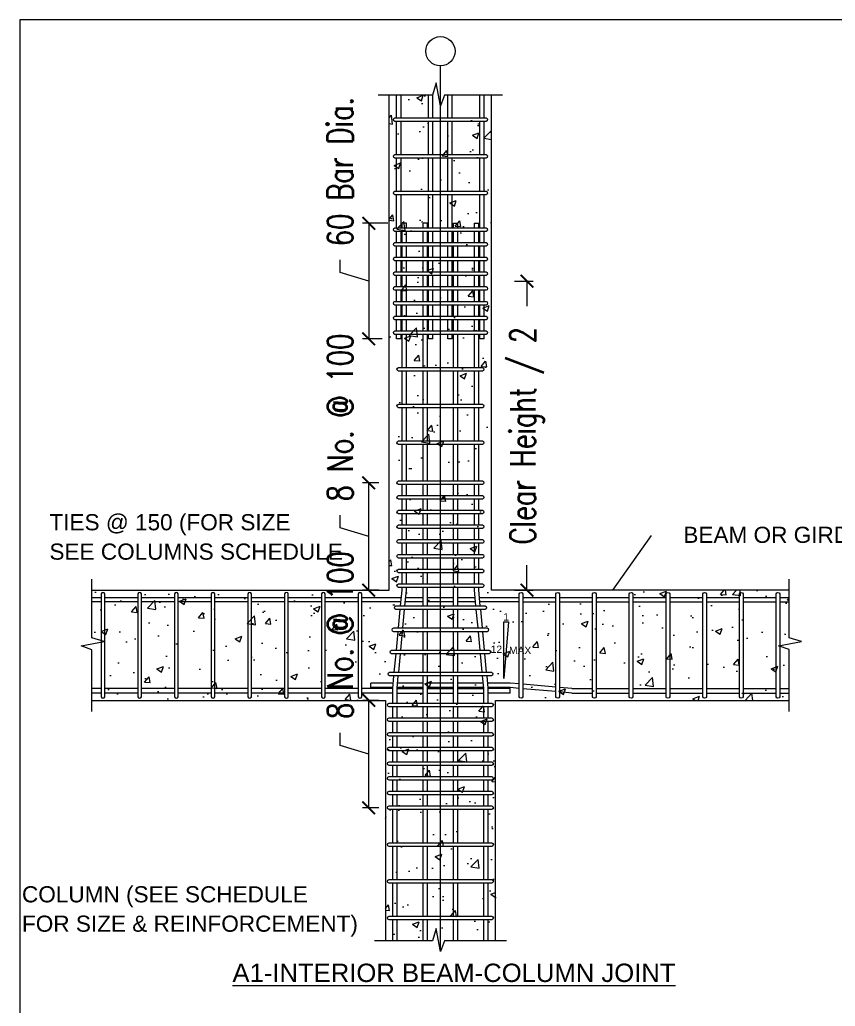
# Model space of a CAD drawing. Extents: x 166525 to 167198, y 178739 to 179747.
# Drawn here: x 166615.95 to 166622.38, y 179584.04 to 179591.83 of the extents above; entities that cross this region are included whole.
import ezdxf

# ---------------------------------------------------------------- set-up
doc = ezdxf.new("R2010")
doc.units = 0
doc.header["$MEASUREMENT"] = 0
doc.layers.get('0').update_dxf_attribs({"linetype": 'CONTINUOUS'})
doc.layers.get('DEFPOINTS').update_dxf_attribs({"linetype": 'CONTINUOUS'})
doc.layers.add('BEAM', color=6, linetype='CONTINUOUS', lineweight=13)
doc.layers.add('S-G-TEXT SUB TITLE', color=2, linetype='CONTINUOUS')
doc.styles.add('ARIAL', font='arial.ttf')
doc.styles.add('DIM', font='simplex.shx', dxfattribs={"width": 0.75})
doc.dimstyles.new('MUTASIM', dxfattribs={"dimscale": 0.9995, "dimtxt": 0.2, "dimasz": 0.1, "dimexe": 0.05, "dimexo": 0.12, "dimgap": 0.05, "dimtad": 0, "dimzin": 0, "dimdsep": 46, "dimtxsty": 'DIM', "dimblk": 'ARCHTICK', "dimcen": 0.09, "dimclrd": 35, "dimclre": 33, "dimclrt": 256, "dimazin": 0, "dimtfac": 1, "dimtofl": 0, "dimtmove": 1, "dimatfit": 3, "dimfxl": 0.18, "dimtolj": 1, "dimtzin": 0, "dimlwd": 13, "dimlwe": 9, "dimarcsym": 0})

# ---------------------------------------------------------------- blocks, each defined once
blk = doc.blocks.new('_ARCHTICK')
at = {"color": 0, "linetype": 'ByBlock', "const_width": 0.15}
blk.add_lwpolyline([(-0.5, -0.5), (0.5, 0.5)], dxfattribs=at)
blk = doc.blocks.new('*D689')
at = {"layer": 'BEAM', "color": 33, "lineweight": 9, "transparency": 16777216}
for p, q in [((166618.7813, 179586.4566), (166618.6505, 179586.4566)), ((166618.7813, 179585.6087), (166618.6505, 179585.6087))]:
    blk.add_line(p, q, dxfattribs=at)
at = {"layer": 'BEAM', "color": 35, "lineweight": 13, "transparency": 16777216}
for p, q in [((166618.7005, 179585.6087), (166618.7005, 179586.4566)), ((166618.4756, 179586.1001), (166618.4756, 179586.2001)), ((166618.7005, 179586.0327), (166618.4756, 179586.1001))]:
    blk.add_line(p, q, dxfattribs=at)
at = {"layer": 'DEFPOINTS', "color": 0, "transparency": 16777216}
for p in [(166618.7005, 179586.4566), (166618.9012, 179586.4566), (166618.9012, 179585.6087)]:
    blk.add_point(p, dxfattribs=at)
at = {"layer": 'BEAM', "color": 35, "lineweight": 13, "transparency": 16777216, "xscale": 0.09995000000000001, "yscale": 0.09995000000000001, "zscale": 0.09995000000000001}
for p, rotation in [((166618.7005, 179586.4566), 90), ((166618.7005, 179585.6087), 270)]:
    blk.add_blockref('_ARCHTICK', p, dxfattribs=dict(at, rotation=rotation))
at = {"layer": 'BEAM', "transparency": 16777216, "insert": (166618.4756, 179586.9711), "char_height": 0.1999, "attachment_point": 5, "rotation": 90, "style": 'DIM'}
blk.add_mtext('\\A1;8 No. @ 100', dxfattribs=at)
blk = doc.blocks.new('*D690')
at = {"layer": 'BEAM', "color": 33, "lineweight": 9, "transparency": 16777216}
for p, q in [((166618.7813, 179588.1736), (166618.6505, 179588.1736)), ((166618.7813, 179587.3257), (166618.6505, 179587.3257))]:
    blk.add_line(p, q, dxfattribs=at)
at = {"layer": 'BEAM', "color": 35, "lineweight": 13, "transparency": 16777216}
for p, q in [((166618.7005, 179587.3257), (166618.7005, 179588.1736)), ((166618.4756, 179587.8171), (166618.4756, 179587.9171)), ((166618.7005, 179587.7497), (166618.4756, 179587.8171))]:
    blk.add_line(p, q, dxfattribs=at)
at = {"layer": 'DEFPOINTS', "color": 0, "transparency": 16777216}
for p in [(166618.7005, 179588.1736), (166618.9012, 179588.1736), (166618.9012, 179587.3257)]:
    blk.add_point(p, dxfattribs=at)
at = {"layer": 'BEAM', "color": 35, "lineweight": 13, "transparency": 16777216, "xscale": 0.09995000000000001, "yscale": 0.09995000000000001, "zscale": 0.09995000000000001}
for p, rotation in [((166618.7005, 179588.1736), 90), ((166618.7005, 179587.3257), 270)]:
    blk.add_blockref('_ARCHTICK', p, dxfattribs=dict(at, rotation=rotation))
at = {"layer": 'BEAM', "transparency": 16777216, "insert": (166618.4756, 179588.6881), "char_height": 0.1999, "attachment_point": 5, "rotation": 90, "style": 'DIM'}
blk.add_mtext('\\A1;8 No. @ 100', dxfattribs=at)
blk = doc.blocks.new('*D691')
at = {"layer": 'BEAM', "color": 33, "lineweight": 9, "transparency": 16777216}
for p, q in [((166619.8505, 179589.7639), (166619.9989, 179589.7639)), ((166619.8505, 179587.3257), (166619.9989, 179587.3257))]:
    blk.add_line(p, q, dxfattribs=at)
at = {"layer": 'BEAM', "color": 35, "lineweight": 13, "transparency": 16777216}
for p, q in [((166619.9489, 179589.7639), (166619.9489, 179589.5657)), ((166619.9489, 179587.3257), (166619.9489, 179587.5239))]:
    blk.add_line(p, q, dxfattribs=at)
at = {"layer": 'DEFPOINTS', "color": 0, "transparency": 16777216}
for p in [(166619.7305, 179589.7639), (166619.9489, 179589.7639), (166619.7305, 179587.3257)]:
    blk.add_point(p, dxfattribs=at)
at = {"layer": 'BEAM', "color": 35, "lineweight": 13, "transparency": 16777216, "xscale": 0.09995000000000001, "yscale": 0.09995000000000001, "zscale": 0.09995000000000001}
for p, rotation in [((166619.9489, 179589.7639), 90), ((166619.9489, 179587.3257), 270)]:
    blk.add_blockref('_ARCHTICK', p, dxfattribs=dict(at, rotation=rotation))
at = {"layer": 'BEAM', "transparency": 16777216, "insert": (166619.9489, 179588.5448), "char_height": 0.1999, "attachment_point": 5, "rotation": 90, "style": 'DIM'}
blk.add_mtext('\\A1;Clear Height / 2', dxfattribs=at)
blk = doc.blocks.new('*D692')
at = {"layer": 'BEAM', "color": 33, "lineweight": 9, "transparency": 16777216}
for p, q in [((166618.8511, 179590.22), (166618.6505, 179590.22)), ((166618.8076, 179589.3082), (166618.6505, 179589.3082))]:
    blk.add_line(p, q, dxfattribs=at)
at = {"layer": 'BEAM', "color": 35, "lineweight": 13, "transparency": 16777216}
for p, q in [((166618.7005, 179590.22), (166618.7005, 179589.3082)), ((166618.4756, 179589.8315), (166618.4756, 179589.9315)), ((166618.7005, 179589.7641), (166618.4756, 179589.8315))]:
    blk.add_line(p, q, dxfattribs=at)
at = {"layer": 'DEFPOINTS', "color": 0, "transparency": 16777216}
for p in [(166618.971, 179590.22), (166618.7005, 179589.3082), (166618.9276, 179589.3082)]:
    blk.add_point(p, dxfattribs=at)
at = {"layer": 'BEAM', "color": 35, "lineweight": 13, "transparency": 16777216, "xscale": 0.09995000000000001, "yscale": 0.09995000000000001, "zscale": 0.09995000000000001}
for p, rotation in [((166618.7005, 179590.22), 90), ((166618.7005, 179589.3082), 270)]:
    blk.add_blockref('_ARCHTICK', p, dxfattribs=dict(at, rotation=rotation))
at = {"layer": 'BEAM', "transparency": 16777216, "insert": (166618.4756, 179590.6276), "char_height": 0.1999, "attachment_point": 5, "rotation": 90, "style": 'DIM'}
blk.add_mtext('\\A1;60 Bar Dia.', dxfattribs=at)
blk = doc.blocks.new('SUBTITLE')
at = {"lineweight": 0}
for tag, p in [('%%USUBTITLE', (13935941.075, 8347529.818)), ('20', (13935941.075, 8347529.418))]:
    blk.add_attdef(tag, p, '', height=0.2, dxfattribs=at)

msp = doc.modelspace()

# ---------------------------------------------------------------- hatches: boundary and pattern name
at = {"layer": 'BEAM'}
h = msp.add_hatch(dxfattribs=at)
h.set_pattern_fill('AR-CONC', color=0, scale=0.002897, style=0)
h.set_pattern_definition([(50, (166529.1578, 179552.89176), (0.527809, -0.0461773), [0.05519, -0.6070894]), (355, (166529.1578, 179552.89176), (-0.1021023, 0.553512), [0.044152, -0.4856715]), (100.451, (166529.2018, 179552.8879), (0.4257086, 0.5073323), [0.0469042, -0.5159463]), (46.1842, (166529.1578, 179553.03893), (0.785346, -0.1218012), [0.082785, -0.910634]), (96.6356, (166529.2232, 179553.0288), (0.687786, 0.716819), [0.070356, -0.7739195]), (351.184, (166529.1578, 179553.0389), (0.687787, 0.716818), [0.066228, -0.728507]), (21, (166529.2314, 179553.00214), (0.439245, -0.2962745), [0.05519, -0.6070894]), (326, (166529.2314, 179553.00214), (0.1790473, 0.5336128), [0.044152, -0.4856715]), (71.4514, (166529.268, 179552.97745), (0.618291, 0.2373395), [0.0469042, -0.5159463]), (37.5, (166529.1578, 179552.89176), (0.00894802, 0.24496525), [0, -0.4797846, 0, -0.4930302, 0, -0.4875112]), (7.5, (166529.1578, 179552.89176), (0.1935839, 0.29023415), [0, -0.2811008, 0, -0.4687466, 0, -0.18580615]), (327.5, (166528.9937, 179552.89176), (0.39282087, -0.0165968), [0, -0.1839665, 0, -0.5739754, 0, -0.7616213]), (317.5, (166528.9201, 179552.89176), (0.4291465, 0.0736633), [0, -0.2391564, 0, -0.3811786, 0, -0.5408615])])
h.paths.add_polyline_path([(166622.01902, 179587.32573), (166619.67078, 179587.32573), (166619.67078, 179591.23068), (166619.29817, 179591.23068), (166619.26836, 179591.14664), (166619.23396, 179591.32874), (166619.20415, 179591.23068), (166618.86275, 179591.23068), (166618.86275, 179587.32573), (166616.51451, 179587.32573), (166616.51451, 179586.95012), (166616.61257, 179586.92031), (166616.43046, 179586.88591), (166616.51451, 179586.8561), (166616.51451, 179586.4566), (166618.8322, 179586.4566), (166618.8322, 179584.55838), (166619.20415, 179584.55838), (166619.23396, 179584.65644), (166619.26836, 179584.47433), (166619.29817, 179584.55838), (166619.70133, 179584.55838), (166619.70133, 179586.4566), (166622.01902, 179586.4566), (166622.01902, 179586.85666), (166621.93497, 179586.88647), (166622.11708, 179586.92087), (166622.01902, 179586.95068)])

# ---------------------------------------------------------------- linework, layer by layer
at = {"layer": 'BEAM', "color": 0}
for p, q in [((166619.26677, 179584.48278), (166619.26677, 179591.46186)), ((166618.92069, 179591.05308), (166618.92069, 179591.23068)), ((166618.95546, 179591.05308), (166618.95546, 179591.23068)), ((166619.17309, 179591.05308), (166619.17309, 179591.23068)), ((166619.20786, 179591.05308), (166619.20786, 179591.23068)), ((166619.32567, 179591.05308), (166619.32567, 179591.23068)), ((166619.36044, 179591.05308), (166619.36044, 179591.23068)), ((166619.57808, 179591.05308), (166619.57808, 179591.23068)), ((166619.61284, 179591.05308), (166619.61284, 179591.23068)), ((166618.92069, 179590.76336), (166618.92069, 179591.0241)), ((166618.95546, 179590.76336), (166618.95546, 179591.0241)), ((166619.17309, 179590.76336), (166619.17309, 179591.0241)), ((166619.20786, 179590.76336), (166619.20786, 179591.0241)), ((166619.32567, 179590.76336), (166619.32567, 179591.0241)), ((166619.36044, 179590.76336), (166619.36044, 179591.0241)), ((166619.57808, 179590.76336), (166619.57808, 179591.0241)), ((166619.61284, 179590.76336), (166619.61284, 179591.0241)), ((166618.92069, 179590.47365), (166618.92069, 179590.73439)), ((166618.95546, 179590.47365), (166618.95546, 179590.73439)), ((166619.17309, 179590.47365), (166619.17309, 179590.73439)), ((166619.20786, 179590.47365), (166619.20786, 179590.73439)), ((166619.32567, 179590.47365), (166619.32567, 179590.73439)), ((166619.36044, 179590.47365), (166619.36044, 179590.73439)), ((166619.57808, 179590.47365), (166619.57808, 179590.73439)), ((166619.61284, 179590.47365), (166619.61284, 179590.73439)), ((166618.92069, 179590.18394), (166618.92069, 179590.44468)), ((166618.95546, 179590.18394), (166618.95546, 179590.44468)), ((166619.17309, 179590.18394), (166619.17309, 179590.44468)), ((166619.20786, 179590.18394), (166619.20786, 179590.44468)), ((166619.32567, 179590.18394), (166619.32567, 179590.44468)), ((166619.36044, 179590.18394), (166619.36044, 179590.44468)), ((166619.57808, 179590.18394), (166619.57808, 179590.44468)), ((166619.61284, 179590.18394), (166619.61284, 179590.44468)), ((166618.96415, 179590.18394), (166618.96415, 179590.21999)), ((166618.99891, 179590.21999), (166618.96415, 179590.21999)), ((166618.99891, 179590.18394), (166618.99891, 179590.21999)), ((166619.12964, 179590.18394), (166619.12964, 179590.21999)), ((166619.1644, 179590.21999), (166619.12964, 179590.21999)), ((166619.1644, 179590.18394), (166619.1644, 179590.21999)), ((166619.36913, 179590.18394), (166619.36913, 179590.21999)), ((166619.36913, 179590.21999), (166619.4039, 179590.21999)), ((166619.4039, 179590.18394), (166619.4039, 179590.21999)), ((166619.53462, 179590.18394), (166619.53462, 179590.21999)), ((166619.53462, 179590.21999), (166619.56939, 179590.21999)), ((166619.56939, 179590.18394), (166619.56939, 179590.21999)), ((166618.92069, 179590.06806), (166618.92069, 179590.15497)), ((166618.95546, 179590.06806), (166618.95546, 179590.15497)), ((166618.96415, 179590.06806), (166618.96415, 179590.15497)), ((166618.99891, 179590.06806), (166618.99891, 179590.15497)), ((166619.12964, 179590.06806), (166619.12964, 179590.15497)), ((166619.1644, 179590.06806), (166619.1644, 179590.15497)), ((166619.17309, 179590.06806), (166619.17309, 179590.15497)), ((166619.20786, 179590.06806), (166619.20786, 179590.15497)), ((166619.32567, 179590.06806), (166619.32567, 179590.15497)), ((166619.36044, 179590.06806), (166619.36044, 179590.15497)), ((166619.36913, 179590.06806), (166619.36913, 179590.15497)), ((166619.4039, 179590.06806), (166619.4039, 179590.15497)), ((166619.53462, 179590.06806), (166619.53462, 179590.15497)), ((166619.56939, 179590.06806), (166619.56939, 179590.15497)), ((166619.57808, 179590.06806), (166619.57808, 179590.15497)), ((166619.61284, 179590.06806), (166619.61284, 179590.15497)), ((166618.92069, 179589.95217), (166618.92069, 179590.03909)), ((166618.95546, 179589.95217), (166618.95546, 179590.03909)), ((166618.96415, 179589.95217), (166618.96415, 179590.03909)), ((166618.99891, 179589.95217), (166618.99891, 179590.03909)), ((166619.12964, 179589.95217), (166619.12964, 179590.03909)), ((166619.1644, 179589.95217), (166619.1644, 179590.03909)), ((166619.17309, 179589.95217), (166619.17309, 179590.03909)), ((166619.20786, 179589.95217), (166619.20786, 179590.03909)), ((166619.32567, 179589.95217), (166619.32567, 179590.03909)), ((166619.36044, 179589.95217), (166619.36044, 179590.03909)), ((166619.36913, 179589.95217), (166619.36913, 179590.03909)), ((166619.4039, 179589.95217), (166619.4039, 179590.03909)), ((166619.53462, 179589.95217), (166619.53462, 179590.03909)), ((166619.56939, 179589.95217), (166619.56939, 179590.03909)), ((166619.57808, 179589.95217), (166619.57808, 179590.03909)), ((166619.61284, 179589.95217), (166619.61284, 179590.03909)), ((166618.92069, 179589.83629), (166618.92069, 179589.9232)), ((166618.95546, 179589.83629), (166618.95546, 179589.9232)), ((166618.96415, 179589.83629), (166618.96415, 179589.9232)), ((166618.99891, 179589.83629), (166618.99891, 179589.9232)), ((166619.12964, 179589.83629), (166619.12964, 179589.9232)), ((166619.1644, 179589.83629), (166619.1644, 179589.9232)), ((166619.17309, 179589.83629), (166619.17309, 179589.9232)), ((166619.20786, 179589.83629), (166619.20786, 179589.9232)), ((166619.32567, 179589.83629), (166619.32567, 179589.9232)), ((166619.36044, 179589.83629), (166619.36044, 179589.9232)), ((166619.36913, 179589.83629), (166619.36913, 179589.9232)), ((166619.4039, 179589.83629), (166619.4039, 179589.9232)), ((166619.53462, 179589.83629), (166619.53462, 179589.9232)), ((166619.56939, 179589.83629), (166619.56939, 179589.9232)), ((166619.57808, 179589.83629), (166619.57808, 179589.9232)), ((166619.61284, 179589.83629), (166619.61284, 179589.9232)), ((166618.92069, 179589.7204), (166618.92069, 179589.80732)), ((166618.95546, 179589.7204), (166618.95546, 179589.80732)), ((166618.96415, 179589.7204), (166618.96415, 179589.80732)), ((166618.99891, 179589.7204), (166618.99891, 179589.80732)), ((166619.12964, 179589.7204), (166619.12964, 179589.80732)), ((166619.1644, 179589.7204), (166619.1644, 179589.80732)), ((166619.17309, 179589.7204), (166619.17309, 179589.80732)), ((166619.20786, 179589.7204), (166619.20786, 179589.80732)), ((166619.32567, 179589.7204), (166619.32567, 179589.80732)), ((166619.36044, 179589.7204), (166619.36044, 179589.80732)), ((166619.36913, 179589.7204), (166619.36913, 179589.80732)), ((166619.4039, 179589.7204), (166619.4039, 179589.80732)), ((166619.53462, 179589.7204), (166619.53462, 179589.80732)), ((166619.56939, 179589.7204), (166619.56939, 179589.80732)), ((166619.57808, 179589.7204), (166619.57808, 179589.80732)), ((166619.61284, 179589.7204), (166619.61284, 179589.80732)), ((166618.92069, 179589.60452), (166618.92069, 179589.69143)), ((166618.95546, 179589.60452), (166618.95546, 179589.69143)), ((166618.96415, 179589.60452), (166618.96415, 179589.69143)), ((166618.99891, 179589.60452), (166618.99891, 179589.69143)), ((166619.12964, 179589.60452), (166619.12964, 179589.69143)), ((166619.1644, 179589.60452), (166619.1644, 179589.69143)), ((166619.17309, 179589.60452), (166619.17309, 179589.69143)), ((166619.20786, 179589.60452), (166619.20786, 179589.69143)), ((166619.32476, 179589.60452), (166619.32476, 179589.69143)), ((166619.36044, 179589.60452), (166619.36044, 179589.69143)), ((166619.36913, 179589.60452), (166619.36913, 179589.69143)), ((166619.4039, 179589.60452), (166619.4039, 179589.69143)), ((166619.53462, 179589.60452), (166619.53462, 179589.69143)), ((166619.56939, 179589.60452), (166619.56939, 179589.69143)), ((166619.57808, 179589.60452), (166619.57808, 179589.69143)), ((166619.61284, 179589.60452), (166619.61284, 179589.69143)), ((166618.92069, 179589.48864), (166618.92069, 179589.57555)), ((166618.95546, 179589.48864), (166618.95546, 179589.57555)), ((166618.96415, 179589.48864), (166618.96415, 179589.57555)), ((166618.99891, 179589.48864), (166618.99891, 179589.57555)), ((166619.12964, 179589.48864), (166619.12964, 179589.57555)), ((166619.1644, 179589.48864), (166619.1644, 179589.57555)), ((166619.17309, 179589.48864), (166619.17309, 179589.57555)), ((166619.20786, 179589.48864), (166619.20786, 179589.57555)), ((166619.32567, 179589.48864), (166619.32567, 179589.57555)), ((166619.36044, 179589.48864), (166619.36044, 179589.57555)), ((166619.36913, 179589.48864), (166619.36913, 179589.57555)), ((166619.4039, 179589.48864), (166619.4039, 179589.57555)), ((166619.53462, 179589.48864), (166619.53462, 179589.57555)), ((166619.56939, 179589.48864), (166619.56939, 179589.57555)), ((166619.57808, 179589.48864), (166619.57808, 179589.57555)), ((166619.61284, 179589.48864), (166619.61284, 179589.57555)), ((166618.92069, 179589.37275), (166618.92069, 179589.45967)), ((166618.95546, 179589.37275), (166618.95546, 179589.45967)), ((166618.96415, 179589.37275), (166618.96415, 179589.45967)), ((166618.99891, 179589.37275), (166618.99891, 179589.45967)), ((166619.12964, 179589.37275), (166619.12964, 179589.45967)), ((166619.1644, 179589.37275), (166619.1644, 179589.45967)), ((166619.17309, 179589.37275), (166619.17309, 179589.45967)), ((166619.20786, 179589.37275), (166619.20786, 179589.45967)), ((166619.32567, 179589.37275), (166619.32567, 179589.45967)), ((166619.36044, 179589.37275), (166619.36044, 179589.45967)), ((166619.36913, 179589.37275), (166619.36913, 179589.45967)), ((166619.4039, 179589.37275), (166619.4039, 179589.45967)), ((166619.53462, 179589.37275), (166619.53462, 179589.45967)), ((166619.56939, 179589.37275), (166619.56939, 179589.45967)), ((166619.57808, 179589.37275), (166619.57808, 179589.45967)), ((166619.61284, 179589.37275), (166619.61284, 179589.45967)), ((166618.92069, 179589.30816), (166618.92069, 179589.34378)), ((166618.95546, 179589.30816), (166618.92069, 179589.30816)), ((166618.95546, 179589.30816), (166618.95546, 179589.34378)), ((166618.96415, 179589.08304), (166618.96415, 179589.34378)), ((166618.99891, 179589.08304), (166618.99891, 179589.34378)), ((166619.12964, 179589.08304), (166619.12964, 179589.34378)), ((166619.1644, 179589.08304), (166619.1644, 179589.34378)), ((166619.17309, 179589.30816), (166619.17309, 179589.34378)), ((166619.20786, 179589.30816), (166619.17309, 179589.30816)), ((166619.20786, 179589.30816), (166619.20786, 179589.34378)), ((166619.32567, 179589.30816), (166619.32567, 179589.34378)), ((166619.36044, 179589.30816), (166619.32567, 179589.30816)), ((166619.36044, 179589.30816), (166619.36044, 179589.34378)), ((166619.36913, 179589.08304), (166619.36913, 179589.34378)), ((166619.4039, 179589.08304), (166619.4039, 179589.34378)), ((166619.53462, 179589.08304), (166619.53462, 179589.34378)), ((166619.56939, 179589.08304), (166619.56939, 179589.34378)), ((166619.57808, 179589.30816), (166619.57808, 179589.34378)), ((166619.61284, 179589.30816), (166619.57808, 179589.30816)), ((166619.61284, 179589.30816), (166619.61284, 179589.34378)), ((166618.96415, 179588.79333), (166618.96415, 179589.05407)), ((166618.99891, 179588.79333), (166618.99891, 179589.05407)), ((166619.12964, 179588.79333), (166619.12964, 179589.05407)), ((166619.1644, 179588.79333), (166619.1644, 179589.05407)), ((166619.36913, 179588.79333), (166619.36913, 179589.05407)), ((166619.4039, 179588.79333), (166619.4039, 179589.05407)), ((166619.53462, 179588.79333), (166619.53462, 179589.05407)), ((166619.56939, 179588.79333), (166619.56939, 179589.05407)), ((166618.96415, 179588.50362), (166618.96415, 179588.76436)), ((166618.99891, 179588.50362), (166618.99891, 179588.76436)), ((166619.12964, 179588.50362), (166619.12964, 179588.76436)), ((166619.1644, 179588.50362), (166619.1644, 179588.76436)), ((166619.36913, 179588.50362), (166619.36913, 179588.76436)), ((166619.4039, 179588.50362), (166619.4039, 179588.76436)), ((166619.53462, 179588.50362), (166619.53462, 179588.76436)), ((166619.56939, 179588.50362), (166619.56939, 179588.76436)), ((166618.96415, 179588.18791), (166618.96415, 179588.47465)), ((166618.99891, 179588.18791), (166618.99891, 179588.47465)), ((166619.12964, 179588.18791), (166619.12964, 179588.47465)), ((166619.1644, 179588.18791), (166619.1644, 179588.47465)), ((166619.36913, 179588.18791), (166619.36913, 179588.47465)), ((166619.4039, 179588.18791), (166619.4039, 179588.47465)), ((166619.53462, 179588.18791), (166619.53462, 179588.47465)), ((166619.56939, 179588.18791), (166619.56939, 179588.47465)), ((166618.96415, 179588.07203), (166618.96415, 179588.15894)), ((166618.99891, 179588.07203), (166618.99891, 179588.15894)), ((166619.12964, 179588.07203), (166619.12964, 179588.15894)), ((166619.1644, 179588.07203), (166619.1644, 179588.15894)), ((166619.36913, 179588.07203), (166619.36913, 179588.15894)), ((166619.4039, 179588.07203), (166619.4039, 179588.15894)), ((166619.53462, 179588.07203), (166619.53462, 179588.15894)), ((166619.56939, 179588.07203), (166619.56939, 179588.15894)), ((166618.96415, 179587.95614), (166618.96415, 179588.04305)), ((166618.99891, 179587.95614), (166618.99891, 179588.04305)), ((166619.12964, 179587.95614), (166619.12964, 179588.04305)), ((166619.1644, 179587.95614), (166619.1644, 179588.04305)), ((166619.36913, 179587.95614), (166619.36913, 179588.04305)), ((166619.4039, 179587.95614), (166619.4039, 179588.04305)), ((166619.53462, 179587.95614), (166619.53462, 179588.04305)), ((166619.56939, 179587.95614), (166619.56939, 179588.04305)), ((166618.96415, 179587.84026), (166618.96415, 179587.92717)), ((166618.99891, 179587.84026), (166618.99891, 179587.92717)), ((166619.12964, 179587.84026), (166619.12964, 179587.92717)), ((166619.1644, 179587.84026), (166619.1644, 179587.92717)), ((166619.36913, 179587.84026), (166619.36913, 179587.92717)), ((166619.4039, 179587.84026), (166619.4039, 179587.92717)), ((166619.53462, 179587.84026), (166619.53462, 179587.92717)), ((166619.56939, 179587.84026), (166619.56939, 179587.92717)), ((166618.96415, 179587.72437), (166618.96415, 179587.81129)), ((166618.99891, 179587.72437), (166618.99891, 179587.81129)), ((166619.12964, 179587.72437), (166619.12964, 179587.81129)), ((166619.1644, 179587.72437), (166619.1644, 179587.81129)), ((166619.36913, 179587.72437), (166619.36913, 179587.81129)), ((166619.4039, 179587.72437), (166619.4039, 179587.81129)), ((166619.53462, 179587.72437), (166619.53462, 179587.81129)), ((166619.56939, 179587.72437), (166619.56939, 179587.81129)), ((166618.96415, 179587.60849), (166618.96415, 179587.6954)), ((166618.99891, 179587.60849), (166618.99891, 179587.6954)), ((166619.12964, 179587.60849), (166619.12964, 179587.6954)), ((166619.1644, 179587.60849), (166619.1644, 179587.6954)), ((166619.36913, 179587.60849), (166619.36913, 179587.6954)), ((166619.4039, 179587.60849), (166619.4039, 179587.6954)), ((166619.53462, 179587.60849), (166619.53462, 179587.6954)), ((166619.56939, 179587.60849), (166619.56939, 179587.6954)), ((166618.96415, 179587.4926), (166618.96415, 179587.57952)), ((166618.99891, 179587.4926), (166618.99891, 179587.57952)), ((166619.12964, 179587.4926), (166619.12964, 179587.57952)), ((166619.1644, 179587.4926), (166619.1644, 179587.57952)), ((166619.36913, 179587.4926), (166619.36913, 179587.57952)), ((166619.4039, 179587.4926), (166619.4039, 179587.57952)), ((166619.53462, 179587.4926), (166619.53462, 179587.57952)), ((166619.56939, 179587.4926), (166619.56939, 179587.57952)), ((166618.96415, 179587.37672), (166618.96415, 179587.46363)), ((166618.99891, 179587.37672), (166618.99891, 179587.46363)), ((166619.12964, 179587.37672), (166619.12964, 179587.46363)), ((166619.1644, 179587.37672), (166619.1644, 179587.46363)), ((166619.36913, 179587.37672), (166619.36913, 179587.46363)), ((166619.4039, 179587.37672), (166619.4039, 179587.46363)), ((166619.53462, 179587.37672), (166619.53462, 179587.46363)), ((166619.56939, 179587.37672), (166619.56939, 179587.46363)), ((166618.96415, 179587.32573), (166618.96415, 179587.34775)), ((166618.99891, 179587.32573), (166618.99891, 179587.34775)), ((166619.12964, 179587.20121), (166619.12964, 179587.34775)), ((166619.1644, 179587.20121), (166619.1644, 179587.34775)), ((166619.36913, 179587.20121), (166619.36913, 179587.34775)), ((166619.4039, 179587.20121), (166619.4039, 179587.34775)), ((166619.53462, 179587.32573), (166619.53462, 179587.34775)), ((166619.56939, 179587.32573), (166619.56939, 179587.34775)), ((166619.91688, 179587.26779), (166620.17762, 179587.26779)), ((166620.20659, 179587.26779), (166620.46733, 179587.26779)), ((166620.4963, 179587.26779), (166620.75704, 179587.26779)), ((166620.78601, 179587.26779), (166621.04675, 179587.26779)), ((166621.07573, 179587.26779), (166621.33647, 179587.26779)), ((166621.36544, 179587.26779), (166621.62618, 179587.26779)), ((166621.65515, 179587.26779), (166621.91589, 179587.26779)), ((166621.94486, 179587.26779), (166622.01902, 179587.26779)), ((166619.12964, 179587.02739), (166619.12964, 179587.17224)), ((166619.1644, 179587.02739), (166619.1644, 179587.17224)), ((166619.36913, 179587.02739), (166619.36913, 179587.17224)), ((166619.4039, 179587.02739), (166619.4039, 179587.17224)), ((166619.91688, 179587.23302), (166620.17762, 179587.23302)), ((166620.20659, 179587.23302), (166620.46733, 179587.23302)), ((166620.4963, 179587.23302), (166620.75704, 179587.23302)), ((166620.78601, 179587.23302), (166621.04675, 179587.23302)), ((166621.07573, 179587.23302), (166621.33647, 179587.23302)), ((166621.36544, 179587.23302), (166621.62618, 179587.23302)), ((166621.65515, 179587.23302), (166621.91589, 179587.23302)), ((166621.94486, 179587.23302), (166622.01902, 179587.23302)), ((166619.12964, 179586.85356), (166619.12964, 179586.99841)), ((166619.1644, 179586.85356), (166619.1644, 179586.99841)), ((166619.36913, 179586.85356), (166619.36913, 179586.99841)), ((166619.4039, 179586.85356), (166619.4039, 179586.99841)), ((166619.12964, 179586.67973), (166619.12964, 179586.82459)), ((166619.1644, 179586.67973), (166619.1644, 179586.82459)), ((166619.36913, 179586.67973), (166619.36913, 179586.82459)), ((166619.4039, 179586.67973), (166619.4039, 179586.82459)), ((166618.88971, 179586.5493), (166618.89941, 179586.65076)), ((166618.92491, 179586.55219), (166618.93434, 179586.65076)), ((166619.12964, 179586.43441), (166619.12964, 179586.65076)), ((166619.1644, 179586.43441), (166619.1644, 179586.65076)), ((166619.36913, 179586.43441), (166619.36913, 179586.65076)), ((166619.4039, 179586.43441), (166619.4039, 179586.65076)), ((166619.60863, 179586.55219), (166619.5992, 179586.65076)), ((166619.64339, 179586.55384), (166619.63412, 179586.65076)), ((166618.71632, 179586.55701), (166618.71632, 179586.59177)), ((166618.89377, 179586.59177), (166618.71632, 179586.59177)), ((166618.89014, 179586.55701), (166618.71632, 179586.55701)), ((166618.89014, 179586.43441), (166618.89014, 179586.55384)), ((166619.12964, 179586.55701), (166618.92491, 179586.55701)), ((166618.92491, 179586.43441), (166618.92491, 179586.55219)), ((166619.12964, 179586.59177), (166618.92869, 179586.59177)), ((166619.36913, 179586.59177), (166619.1644, 179586.59177)), ((166619.36913, 179586.55701), (166619.1644, 179586.55701)), ((166619.60484, 179586.59177), (166619.4039, 179586.59177)), ((166619.60863, 179586.55701), (166619.4039, 179586.55701)), ((166619.60863, 179586.43441), (166619.60863, 179586.55219)), ((166619.81722, 179586.59177), (166619.63976, 179586.59177)), ((166619.81722, 179586.55701), (166619.64339, 179586.55701)), ((166619.64339, 179586.43441), (166619.64339, 179586.55384)), ((166619.88791, 179586.58559), (166619.81722, 179586.59177)), ((166619.88791, 179586.55082), (166619.81722, 179586.55701)), ((166620.17762, 179586.56024), (166619.91688, 179586.58305)), ((166620.30263, 179586.5493), (166620.20659, 179586.55771)), ((166616.5888, 179586.5493), (166616.51451, 179586.5493)), ((166616.5888, 179586.51454), (166616.51451, 179586.51454)), ((166616.87851, 179586.5493), (166616.61777, 179586.5493)), ((166616.87851, 179586.51454), (166616.61777, 179586.51454)), ((166617.16822, 179586.5493), (166616.90748, 179586.5493)), ((166617.16822, 179586.51454), (166616.90748, 179586.51454)), ((166617.45793, 179586.5493), (166617.19719, 179586.5493)), ((166617.45793, 179586.51454), (166617.19719, 179586.51454)), ((166617.74765, 179586.5493), (166617.48691, 179586.5493)), ((166617.74765, 179586.51454), (166617.48691, 179586.51454)), ((166618.03736, 179586.5493), (166617.77662, 179586.5493)), ((166618.03736, 179586.51454), (166617.77662, 179586.51454)), ((166618.32707, 179586.5493), (166618.06633, 179586.5493)), ((166618.32707, 179586.51454), (166618.06633, 179586.51454)), ((166618.61678, 179586.5493), (166618.35604, 179586.5493)), ((166618.61678, 179586.51454), (166618.35604, 179586.51454)), ((166618.89014, 179586.5493), (166618.64575, 179586.5493)), ((166618.89014, 179586.51454), (166618.64575, 179586.51454)), ((166618.92491, 179586.5493), (166619.12964, 179586.5493)), ((166618.92491, 179586.51454), (166619.12964, 179586.51454)), ((166619.1644, 179586.5493), (166619.36913, 179586.5493)), ((166619.1644, 179586.51454), (166619.36913, 179586.51454)), ((166619.4039, 179586.5493), (166619.60863, 179586.5493)), ((166619.4039, 179586.51454), (166619.60863, 179586.51454)), ((166619.81722, 179586.5493), (166619.64339, 179586.5493)), ((166619.81722, 179586.51454), (166619.64339, 179586.51454)), ((166619.81722, 179586.51454), (166619.81722, 179586.5493)), ((166620.17762, 179586.52548), (166619.91688, 179586.54829)), ((166620.30263, 179586.51454), (166620.20659, 179586.52294)), ((166620.30263, 179586.5493), (166620.46733, 179586.5493)), ((166620.30263, 179586.51454), (166620.46733, 179586.51454)), ((166620.4963, 179586.5493), (166620.75704, 179586.5493)), ((166620.4963, 179586.51454), (166620.75704, 179586.51454)), ((166620.78601, 179586.5493), (166621.04675, 179586.5493)), ((166620.78601, 179586.51454), (166621.04675, 179586.51454)), ((166621.07573, 179586.5493), (166621.33647, 179586.5493)), ((166621.07573, 179586.51454), (166621.33647, 179586.51454)), ((166621.36544, 179586.5493), (166621.62618, 179586.5493)), ((166621.36544, 179586.51454), (166621.62618, 179586.51454)), ((166621.65515, 179586.5493), (166621.91589, 179586.5493)), ((166621.65515, 179586.51454), (166621.91589, 179586.51454)), ((166621.94486, 179586.5493), (166622.01902, 179586.5493)), ((166621.94486, 179586.51454), (166622.01902, 179586.51454)), ((166618.89014, 179586.31853), (166618.89014, 179586.40544)), ((166619.12964, 179586.31853), (166619.12964, 179586.40544)), ((166619.1644, 179586.31853), (166619.1644, 179586.40544)), ((166619.36913, 179586.31853), (166619.36913, 179586.40544)), ((166619.4039, 179586.31853), (166619.4039, 179586.40544)), ((166619.60863, 179586.31853), (166619.60863, 179586.40544)), ((166619.64339, 179586.31853), (166619.64339, 179586.40544)), ((166618.89014, 179586.20264), (166618.89014, 179586.28956)), ((166619.12964, 179586.20264), (166619.12964, 179586.28956)), ((166619.1644, 179586.20264), (166619.1644, 179586.28956)), ((166619.36913, 179586.20264), (166619.36913, 179586.28956)), ((166619.4039, 179586.20264), (166619.4039, 179586.28956)), ((166619.60863, 179586.20264), (166619.60863, 179586.28956)), ((166619.64339, 179586.20264), (166619.64339, 179586.28956)), ((166618.89014, 179586.08676), (166618.89014, 179586.17367)), ((166619.12964, 179586.08676), (166619.12964, 179586.17367)), ((166619.1644, 179586.08676), (166619.1644, 179586.17367)), ((166619.36913, 179586.08676), (166619.36913, 179586.17367)), ((166619.4039, 179586.08676), (166619.4039, 179586.17367)), ((166619.60863, 179586.08676), (166619.60863, 179586.17367)), ((166619.64339, 179586.08676), (166619.64339, 179586.17367)), ((166618.89014, 179585.97087), (166618.89014, 179586.05779)), ((166619.12964, 179585.97087), (166619.12964, 179586.05779)), ((166619.1644, 179585.97087), (166619.1644, 179586.05779)), ((166619.36913, 179585.97087), (166619.36913, 179586.05779)), ((166619.4039, 179585.97087), (166619.4039, 179586.05779)), ((166619.60863, 179585.97087), (166619.60863, 179586.05779)), ((166619.64339, 179585.97087), (166619.64339, 179586.05779)), ((166618.89014, 179585.85499), (166618.89014, 179585.9419)), ((166619.12964, 179585.85499), (166619.12964, 179585.9419)), ((166619.1644, 179585.85499), (166619.1644, 179585.9419)), ((166619.36913, 179585.85499), (166619.36913, 179585.9419)), ((166619.4039, 179585.85499), (166619.4039, 179585.9419)), ((166619.60863, 179585.85499), (166619.60863, 179585.9419)), ((166619.64339, 179585.85499), (166619.64339, 179585.9419)), ((166618.89014, 179585.7391), (166618.89014, 179585.82602)), ((166619.12964, 179585.7391), (166619.12964, 179585.82602)), ((166619.1644, 179585.7391), (166619.1644, 179585.82602)), ((166619.36913, 179585.7391), (166619.36913, 179585.82602)), ((166619.4039, 179585.7391), (166619.4039, 179585.82602)), ((166619.60863, 179585.7391), (166619.60863, 179585.82602)), ((166619.64339, 179585.7391), (166619.64339, 179585.82602)), ((166618.89014, 179585.62322), (166618.89014, 179585.71013)), ((166619.12964, 179585.62322), (166619.12964, 179585.71013)), ((166619.1644, 179585.62322), (166619.1644, 179585.71013)), ((166619.36913, 179585.62322), (166619.36913, 179585.71013)), ((166619.4039, 179585.62322), (166619.4039, 179585.71013)), ((166619.60863, 179585.62322), (166619.60863, 179585.71013)), ((166619.64339, 179585.62322), (166619.64339, 179585.71013)), ((166618.89014, 179585.33351), (166618.89014, 179585.59425)), ((166619.12964, 179585.33351), (166619.12964, 179585.59425)), ((166619.1644, 179585.33351), (166619.1644, 179585.59425)), ((166619.36913, 179585.33351), (166619.36913, 179585.59425)), ((166619.4039, 179585.33351), (166619.4039, 179585.59425)), ((166619.60863, 179585.33351), (166619.60863, 179585.59425)), ((166619.64339, 179585.33351), (166619.64339, 179585.59425)), ((166618.89014, 179585.0438), (166618.89014, 179585.30454)), ((166619.12964, 179585.0438), (166619.12964, 179585.30454)), ((166619.1644, 179585.0438), (166619.1644, 179585.30454)), ((166619.36913, 179585.0438), (166619.36913, 179585.30454)), ((166619.4039, 179585.0438), (166619.4039, 179585.30454)), ((166619.60863, 179585.0438), (166619.60863, 179585.30454)), ((166619.64339, 179585.0438), (166619.64339, 179585.30454)), ((166618.89014, 179584.75409), (166618.89014, 179585.01483)), ((166619.12964, 179584.75409), (166619.12964, 179585.01483)), ((166619.1644, 179584.75409), (166619.1644, 179585.01483)), ((166619.36913, 179584.75409), (166619.36913, 179585.01483)), ((166619.4039, 179584.75409), (166619.4039, 179585.01483)), ((166619.60863, 179584.75409), (166619.60863, 179585.01483)), ((166619.64339, 179584.75409), (166619.64339, 179585.01483)), ((166618.89014, 179584.55838), (166618.89014, 179584.72512)), ((166619.12964, 179584.55838), (166619.12964, 179584.72512)), ((166619.1644, 179584.55838), (166619.1644, 179584.72512)), ((166619.36913, 179584.55838), (166619.36913, 179584.72512)), ((166619.4039, 179584.55838), (166619.4039, 179584.72512)), ((166619.60863, 179584.55838), (166619.60863, 179584.72512)), ((166619.64339, 179584.55838), (166619.64339, 179584.72512))]:
    msp.add_line(p, q, dxfattribs=at)
at = {"layer": 'BEAM', "color": 3}
msp.add_line((166620.62771, 179587.32573), (166620.93128, 179587.75837), dxfattribs=at)
at = {"layer": 'BEAM', "color": 0}
for points in [[(166665.54405, 179591.82623), (166615.94671, 179591.82623), (166615.94671, 179553.60608), (166665.54405, 179553.60608)], [(166619.76681, 179587.07522), (166619.80389, 179587.07522), (166619.76681, 179586.63023)]]:
    msp.add_lwpolyline(points, close=True, dxfattribs=at)
for points in [[(166619.7577, 179591.23068), (166619.29817, 179591.23068), (166619.26836, 179591.14664), (166619.23396, 179591.32874), (166619.20415, 179591.23068), (166618.77583, 179591.23068)], [(166616.51451, 179587.32573), (166618.86275, 179587.32573), (166618.86275, 179591.23068)], [(166622.01902, 179587.32573), (166619.67078, 179587.32573), (166619.67078, 179591.23068)], [(166616.51451, 179586.36913), (166616.51451, 179586.8561), (166616.43046, 179586.88591), (166616.61257, 179586.92031), (166616.51451, 179586.95012), (166616.51451, 179587.41209)], [(166622.01902, 179586.36968), (166622.01902, 179586.85666), (166621.93497, 179586.88647), (166622.11708, 179586.92087), (166622.01902, 179586.95068), (166622.01902, 179587.41264)], [(166616.51451, 179587.26779), (166616.5888, 179587.26779)], [(166616.61777, 179587.26779), (166616.87851, 179587.26779)], [(166616.90748, 179587.26779), (166617.16822, 179587.26779)], [(166617.19719, 179587.26779), (166617.45793, 179587.26779)], [(166617.48691, 179587.26779), (166617.74765, 179587.26779)], [(166617.77662, 179587.26779), (166618.03736, 179587.26779)], [(166618.06633, 179587.26779), (166618.32707, 179587.26779)], [(166618.35604, 179587.26779), (166618.61678, 179587.26779)], [(166618.64575, 179587.26779), (166618.95845, 179587.26779)], [(166618.95208, 179587.20121), (166618.96399, 179587.32573)], [(166618.987, 179587.20121), (166618.99891, 179587.32573)], [(166618.99337, 179587.26779), (166619.12964, 179587.26779)], [(166619.1644, 179587.26779), (166619.36913, 179587.26779)], [(166619.4039, 179587.26779), (166619.54016, 179587.26779)], [(166619.54653, 179587.20121), (166619.53462, 179587.32573)], [(166619.58146, 179587.20121), (166619.56954, 179587.32573)], [(166619.57509, 179587.26779), (166619.88791, 179587.26779)], [(166616.5888, 179587.23302), (166616.51451, 179587.23302)], [(166616.87851, 179587.23302), (166616.61777, 179587.23302)], [(166617.16822, 179587.23302), (166616.90748, 179587.23302)], [(166617.45793, 179587.23302), (166617.19719, 179587.23302)], [(166617.74765, 179587.23302), (166617.48691, 179587.23302)], [(166618.03736, 179587.23302), (166617.77662, 179587.23302)], [(166618.32707, 179587.23302), (166618.06633, 179587.23302)], [(166618.61678, 179587.23302), (166618.35604, 179587.23302)], [(166618.95512, 179587.23302), (166618.64575, 179587.23302)], [(166618.93545, 179587.02739), (166618.9493, 179587.17224)], [(166618.97037, 179587.02739), (166618.98423, 179587.17224)], [(166619.12964, 179587.23302), (166618.99004, 179587.23302)], [(166619.36913, 179587.23302), (166619.1644, 179587.23302)], [(166619.54349, 179587.23302), (166619.4039, 179587.23302)], [(166619.56316, 179587.02739), (166619.54931, 179587.17224)], [(166619.88791, 179587.23302), (166619.57841, 179587.23302)], [(166619.59809, 179587.02739), (166619.58423, 179587.17224)], [(166618.91882, 179586.85356), (166618.93267, 179586.99841)], [(166618.95374, 179586.85356), (166618.9676, 179586.99841)], [(166619.57979, 179586.85356), (166619.56594, 179586.99841)], [(166619.61472, 179586.85356), (166619.60086, 179586.99841)], [(166618.90219, 179586.67973), (166618.91604, 179586.82459)], [(166618.93711, 179586.67973), (166618.95097, 179586.82459)], [(166619.59642, 179586.67973), (166619.58257, 179586.82459)], [(166619.63135, 179586.67973), (166619.61749, 179586.82459)], [(166616.51451, 179586.4566), (166618.8322, 179586.4566), (166618.8322, 179584.55838)], [(166618.92491, 179586.31853), (166618.92491, 179586.40544)], [(166619.70133, 179584.55838), (166619.70133, 179586.4566), (166622.01902, 179586.4566)], [(166618.92491, 179586.20264), (166618.92491, 179586.28956)], [(166618.92491, 179586.08676), (166618.92491, 179586.17367)], [(166618.92491, 179585.97087), (166618.92491, 179586.05779)], [(166618.92491, 179585.85499), (166618.92491, 179585.9419)], [(166618.92491, 179585.7391), (166618.92491, 179585.82602)], [(166618.92491, 179585.62322), (166618.92491, 179585.71013)], [(166618.92491, 179585.33351), (166618.92491, 179585.59425)], [(166618.92491, 179585.0438), (166618.92491, 179585.30454)], [(166618.92491, 179584.75409), (166618.92491, 179585.01483)], [(166618.92491, 179584.55838), (166618.92491, 179584.72512)], [(166619.78825, 179584.55838), (166619.29817, 179584.55838), (166619.26836, 179584.47433), (166619.23396, 179584.65644), (166619.20415, 179584.55838), (166618.74529, 179584.55838)]]:
    msp.add_lwpolyline(points, dxfattribs=at)
for points in [[(166619.62649, 179591.0241), (166618.90705, 179591.0241, -0.8181603), (166618.90705, 179591.05308), (166619.62649, 179591.05308, -0.8181603)], [(166619.62649, 179590.73439), (166618.90705, 179590.73439, -0.8181603), (166618.90705, 179590.76336), (166619.62649, 179590.76336, -0.8181603)], [(166619.62649, 179590.44468), (166618.90705, 179590.44468, -0.8181603), (166618.90705, 179590.47365), (166619.62649, 179590.47365, -0.8181603)], [(166619.62649, 179590.15497), (166618.90705, 179590.15497, -0.8181603), (166618.90705, 179590.18394), (166619.62649, 179590.18394, -0.8181603)], [(166619.62649, 179590.03909), (166618.90705, 179590.03909, -0.8181603), (166618.90705, 179590.06806), (166619.62649, 179590.06806, -0.8181603)], [(166619.62649, 179589.9232), (166618.90705, 179589.9232, -0.8181603), (166618.90705, 179589.95217), (166619.62649, 179589.95217, -0.8181603)], [(166619.62649, 179589.80732), (166618.90705, 179589.80732, -0.8181603), (166618.90705, 179589.83629), (166619.62649, 179589.83629, -0.8181603)], [(166619.62649, 179589.69143), (166618.90705, 179589.69143, -0.8181603), (166618.90705, 179589.7204), (166619.62649, 179589.7204, -0.8181603)], [(166619.62649, 179589.57555), (166618.90705, 179589.57555, -0.8181603), (166618.90705, 179589.60452), (166619.62649, 179589.60452, -0.8181603)], [(166619.62649, 179589.45967), (166618.90705, 179589.45967, -0.8181603), (166618.90705, 179589.48864), (166619.62649, 179589.48864, -0.8181603)], [(166619.62649, 179589.34378), (166618.90705, 179589.34378, -0.8181603), (166618.90705, 179589.37275), (166619.62649, 179589.37275, -0.8181603)], [(166619.59813, 179589.05407), (166618.93544, 179589.05407, -0.8181603), (166618.93544, 179589.08304), (166619.59813, 179589.08304, -0.8181603)], [(166619.59813, 179588.76436), (166618.93544, 179588.76436, -0.8181603), (166618.93544, 179588.79333), (166619.59813, 179588.79333, -0.8181603)], [(166619.59813, 179588.47465), (166618.93544, 179588.47465, -0.8181603), (166618.93544, 179588.50362), (166619.59813, 179588.50362, -0.8181603)], [(166619.59813, 179588.15894), (166618.93544, 179588.15894, -0.8181603), (166618.93544, 179588.18791), (166619.59813, 179588.18791, -0.8181603)], [(166619.59813, 179588.04305), (166618.93544, 179588.04305, -0.8181603), (166618.93544, 179588.07203), (166619.59813, 179588.07203, -0.8181603)], [(166619.59813, 179587.92717), (166618.93544, 179587.92717, -0.8181603), (166618.93544, 179587.95614), (166619.59813, 179587.95614, -0.8181603)], [(166619.59813, 179587.81129), (166618.93544, 179587.81129, -0.8181603), (166618.93544, 179587.84026), (166619.59813, 179587.84026, -0.8181603)], [(166619.59813, 179587.6954), (166618.93544, 179587.6954, -0.8181603), (166618.93544, 179587.72437), (166619.59813, 179587.72437, -0.8181603)], [(166619.59813, 179587.57952), (166618.93544, 179587.57952, -0.8181603), (166618.93544, 179587.60849), (166619.59813, 179587.60849, -0.8181603)], [(166619.59813, 179587.46363), (166618.93544, 179587.46363, -0.8181603), (166618.93544, 179587.4926), (166619.59813, 179587.4926, -0.8181603)], [(166619.59813, 179587.34775), (166618.93544, 179587.34775, -0.8181603), (166618.93544, 179587.37672), (166619.59813, 179587.37672, -0.8181603)], [(166617.77662, 179586.48557), (166617.77662, 179587.29676, 0.8181603), (166617.74765, 179587.29676), (166617.74765, 179586.48557, 0.8181603)], [(166618.06633, 179586.48557), (166618.06633, 179587.29676, 0.8181603), (166618.03736, 179587.29676), (166618.03736, 179586.48557, 0.8181603)], [(166618.35604, 179586.48557), (166618.35604, 179587.29676, 0.8181603), (166618.32707, 179587.29676), (166618.32707, 179586.48557, 0.8181603)], [(166618.64575, 179586.48557), (166618.64575, 179587.29676, 0.8181603), (166618.61678, 179587.29676), (166618.61678, 179586.48557, 0.8181603)], [(166619.88791, 179586.48557), (166619.88791, 179587.29676, -0.8181603), (166619.91688, 179587.29676), (166619.91688, 179586.48557, -0.8181603)], [(166620.17762, 179586.48557), (166620.17762, 179587.29676, -0.8181603), (166620.20659, 179587.29676), (166620.20659, 179586.48557, -0.8181603)], [(166620.46733, 179586.48557), (166620.46733, 179587.29676, -0.8181603), (166620.4963, 179587.29676), (166620.4963, 179586.48557, -0.8181603)], [(166620.75704, 179586.48557), (166620.75704, 179587.29676, -0.8181603), (166620.78601, 179587.29676), (166620.78601, 179586.48557, -0.8181603)], [(166619.61831, 179587.17224), (166618.91493, 179587.17224, -0.8181603), (166618.91493, 179587.20121), (166619.61831, 179587.20121, -0.8181603)], [(166619.63513, 179586.99841), (166618.89766, 179586.99841, -0.8181603), (166618.89766, 179587.02739), (166619.63513, 179587.02739, -0.8181603)], [(166619.65156, 179586.82459), (166618.88156, 179586.82459, -0.8181603), (166618.88156, 179586.85356), (166619.65156, 179586.85356, -0.8181603)], [(166619.66864, 179586.65076), (166618.86502, 179586.65076, -0.8181603), (166618.86502, 179586.67973), (166619.66864, 179586.67973, -0.8181603)], [(166619.67236, 179586.40544), (166618.86117, 179586.40544, -0.8181603), (166618.86117, 179586.43441), (166619.67236, 179586.43441, -0.8181603)], [(166619.67236, 179586.28956), (166618.86117, 179586.28956, -0.8181603), (166618.86117, 179586.31853), (166619.67236, 179586.31853, -0.8181603)], [(166619.67236, 179586.17367), (166618.86117, 179586.17367, -0.8181603), (166618.86117, 179586.20264), (166619.67236, 179586.20264, -0.8181603)], [(166619.67236, 179586.05779), (166618.86117, 179586.05779, -0.8181603), (166618.86117, 179586.08676), (166619.67236, 179586.08676, -0.8181603)], [(166619.67236, 179585.9419), (166618.86117, 179585.9419, -0.8181603), (166618.86117, 179585.97087), (166619.67236, 179585.97087, -0.8181603)], [(166619.67236, 179585.82602), (166618.86117, 179585.82602, -0.8181603), (166618.86117, 179585.85499), (166619.67236, 179585.85499, -0.8181603)], [(166619.67236, 179585.71013), (166618.86117, 179585.71013, -0.8181603), (166618.86117, 179585.7391), (166619.67236, 179585.7391, -0.8181603)], [(166619.67236, 179585.59425), (166618.86117, 179585.59425, -0.8181603), (166618.86117, 179585.62322), (166619.67236, 179585.62322, -0.8181603)], [(166619.67236, 179585.30454), (166618.86117, 179585.30454, -0.8181603), (166618.86117, 179585.33351), (166619.67236, 179585.33351, -0.8181603)], [(166619.67236, 179585.01483), (166618.86117, 179585.01483, -0.8181603), (166618.86117, 179585.0438), (166619.67236, 179585.0438, -0.8181603)], [(166619.67236, 179584.72512), (166618.86117, 179584.72512, -0.8181603), (166618.86117, 179584.75409), (166619.67236, 179584.75409, -0.8181603)]]:
    msp.add_lwpolyline(points, format="xyb", close=True, dxfattribs=at)
for points, format in [([(166619.07682, 179587.02739, 0, 0.05055, 0), (166619.00931, 179587.16319, 0, 0, 0), (166618.66626, 179587.85325, 0, 0, 0), (166618.1136, 179587.85325, 0, 0, 0)], "xyseb"), ([(166616.5888, 179586.5493), (166616.5888, 179586.48557, 0.8181603), (166616.61777, 179586.48557), (166616.61777, 179587.29676, 0.8181603), (166616.5888, 179587.29676), (166616.5888, 179586.51454)], "xyb"), ([(166616.87851, 179586.5493), (166616.87851, 179586.48557, 0.8181603), (166616.90748, 179586.48557), (166616.90748, 179587.29676, 0.8181603), (166616.87851, 179587.29676), (166616.87851, 179586.51454)], "xyb"), ([(166617.16822, 179586.5493), (166617.16822, 179586.48557, 0.8181603), (166617.19719, 179586.48557), (166617.19719, 179587.29676, 0.8181603), (166617.16822, 179587.29676), (166617.16822, 179586.51454)], "xyb"), ([(166617.45793, 179586.5493), (166617.45793, 179586.48557, 0.8181603), (166617.48691, 179586.48557), (166617.48691, 179587.29676, 0.8181603), (166617.45793, 179587.29676), (166617.45793, 179586.51454)], "xyb"), ([(166621.07573, 179586.5493), (166621.07573, 179586.48557, -0.8181603), (166621.04675, 179586.48557), (166621.04675, 179587.29676, -0.8181603), (166621.07573, 179587.29676), (166621.07573, 179586.51454)], "xyb"), ([(166621.36544, 179586.5493), (166621.36544, 179586.48557, -0.8181603), (166621.33647, 179586.48557), (166621.33647, 179587.29676, -0.8181603), (166621.36544, 179587.29676), (166621.36544, 179586.51454)], "xyb"), ([(166621.65515, 179586.5493), (166621.65515, 179586.48557, -0.8181603), (166621.62618, 179586.48557), (166621.62618, 179587.29676, -0.8181603), (166621.65515, 179587.29676), (166621.65515, 179586.51454)], "xyb"), ([(166621.94486, 179586.5493), (166621.94486, 179586.48557, -0.8181603), (166621.91589, 179586.48557), (166621.91589, 179587.29676, -0.8181603), (166621.94486, 179587.29676), (166621.94486, 179586.51454)], "xyb")]:
    msp.add_lwpolyline(points, format=format, dxfattribs=at)
at = {"layer": 'BEAM', "color": 3}
for points in [[(166620.62771, 179587.32573, 0, 0.05055, 0), (166620.71482, 179587.44988, 0, 0, 0), (166620.93128, 179587.75837, 0, 0, 0), (166621.15719, 179587.75837, 0, 0, 0)], [(166618.8322, 179584.93008, 0, 0.05055, 0), (166618.68054, 179584.93008, 0, 0, 0), (166618.25443, 179584.93008, 0, 0, 0), (166618.25443, 179584.93008, 0, 0, 0)]]:
    msp.add_lwpolyline(points, format="xyseb", dxfattribs=at)
at = {"layer": 'BEAM', "color": 0}
msp.add_circle((166619.26677, 179591.57775), 0.11588, dxfattribs=at)

# ---------------------------------------------------------------- block references
ref = msp.add_blockref('SUBTITLE', (-7908173.30242, -4657158.23457), dxfattribs=dict(at, xscale=0.5794220055977348, yscale=0.5794220055977348, zscale=0.5794220055977348))
ref.add_attrib('%%USUBTITLE', '%%UA1-INTERIOR BEAM-COLUMN JOINT', (166617.62539, 179584.23457), dxfattribs={"layer": 'S-G-TEXT SUB TITLE', "lineweight": 0, "height": 0.1448555, "style": 'ARIAL'})

# ---------------------------------------------------------------- texts
at = {"layer": 'BEAM', "color": 3, "style": 'ARIAL'}
for s, p in [('TIES @ 150 (FOR SIZE', (166616.18113, 179587.79807)), ('BEAM OR GIRDER', (166621.18348, 179587.69885)), ('SEE COLUMNS SCHEDULE', (166616.18113, 179587.56631)), ('COLUMN (SEE SCHEDULE ', (166615.96447, 179584.86264)), ('FOR SIZE & REINFORCEMENT)', (166615.96447, 179584.63087))]:
    msp.add_text(s, height=0.1274728, dxfattribs=at).set_placement(p)
at = {"layer": 'BEAM', "color": 0, "style": 'ARIAL'}
for s, height, p in [('1', 0.05794, (166619.76307, 179587.08609)), ('12', 0.057942, (166619.66327, 179586.83043)), ('MAX ', 0.057942, (166619.80792, 179586.82151))]:
    msp.add_text(s, height=height, dxfattribs=at).set_placement(p)

# ---------------------------------------------------------------- dimensions: what is measured, and where the dimension line sits
at = {"layer": 'BEAM', "color": 0}
for base, p1, p2, text, picture, middle in [((166618.70051, 179589.30816), (166618.97102, 179590.21999), (166618.92756, 179589.30816), '60 Bar Dia.', '*D692', (166618.47562, 179589.98147)), ((166619.94891, 179589.76386), (166619.73052, 179587.32573), (166619.73052, 179589.76386), 'Clear Height / 2', '*D691', (166619.94891, 179588.5448)), ((166618.70051, 179588.17359), (166618.90122, 179587.32573), (166618.90122, 179588.17359), '8 No. @ 100', '*D690', (166618.47562, 179587.96705)), ((166618.70051, 179586.4566), (166618.90122, 179585.60873), (166618.90122, 179586.4566), '8 No. @ 100', '*D689', (166618.47562, 179586.25006))]:
    dim = msp.add_linear_dim(base=base, p1=p1, p2=p2, angle=90, text=text, dimstyle='MUTASIM', dxfattribs=at)
    dim.commit()
    dim.dimension.update_dxf_attribs({"geometry": picture, "text_midpoint": middle})

doc.saveas('drawing.dxf')
